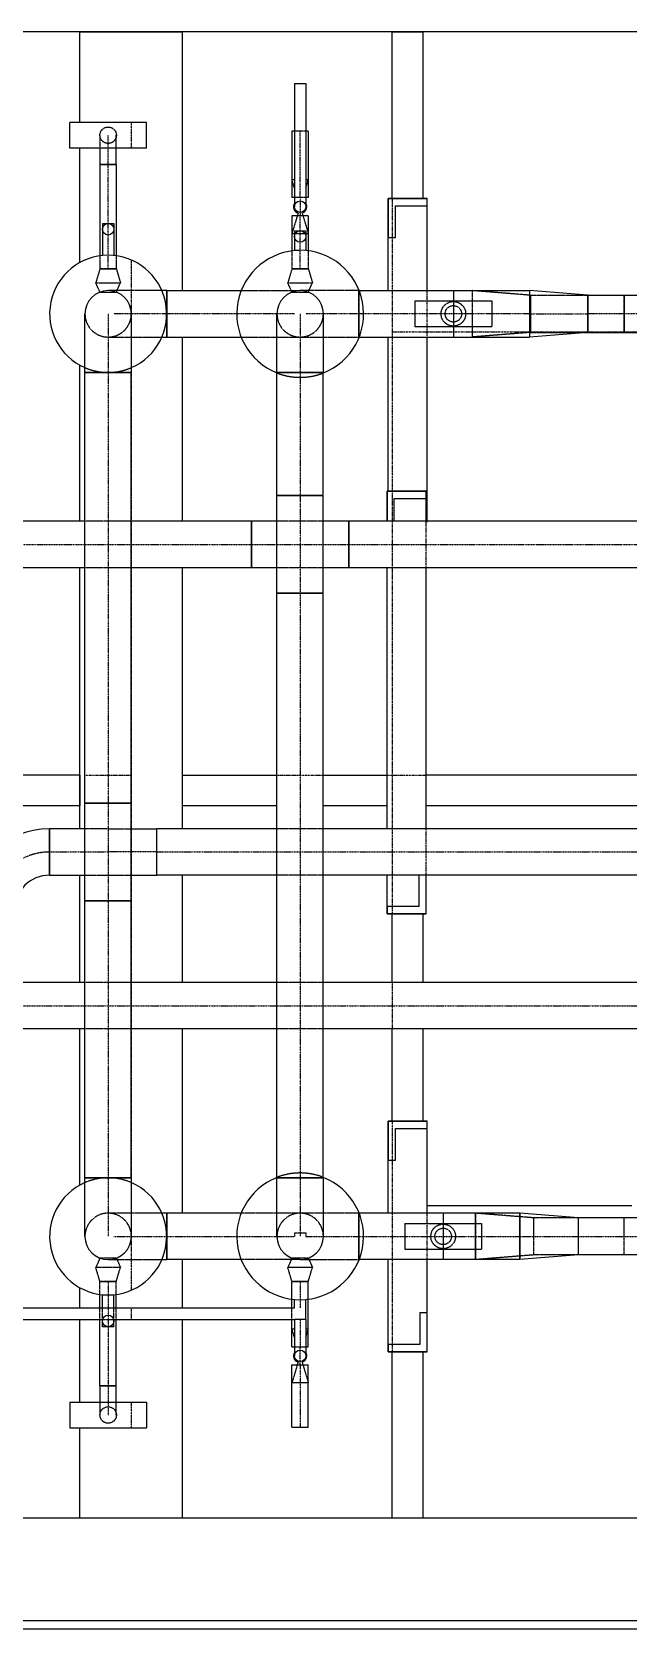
# Model space of a CAD drawing. Header units: millimetres. Extents: x -10011772 to -8149599, y 2847708 to 3434448.
# Drawn here: x -9496253 to -9494700, y 3161839 to 3165994 of the extents above; entities that cross this region are included whole.
import ezdxf

# ---------------------------------------------------------------- set-up
doc = ezdxf.new("R2010")
doc.units = ezdxf.units.MM
for name, pattern in [('DASHDOT2', [0.5, 0.25, -0.125, 0, -0.125]), ('DIVIDE2', [0.625, 0.25, -0.125, 0, -0.125, 0, -0.125]), ('HIDDEN2', [0.1875, 0.125, -0.0625])]:
    doc.linetypes.add(name, pattern=pattern)
doc.layers.add('总平面底图', color=9, linetype='Continuous')

# ---------------------------------------------------------------- blocks, each defined once
blk = doc.blocks.new('总平面底图 爆炸危险区 LOCATION I')
at = {"layer": '总平面底图', "linetype": 'Continuous'}
for p, q in [((227458, 119273), (226475.1, 119273)), ((226663.3, 119273), (226796.6, 119273)), ((226663.3, 119155.2), (226663.3, 119273)), ((226796.6, 118936.5), (226796.6, 119273)), ((227070, 119056.3), (227070, 119273)), ((227070, 119273), (227110.1, 119273)), ((227110.1, 119056.3), (227110.1, 119273)), ((226942.5, 119205.7), (226950, 119205.7)), ((226942.5, 119205.7), (226942.5, 119045.7)), ((226950, 119205.7), (226957.5, 119205.7)), ((226957.5, 119205.7), (226957.5, 119045.7)), ((226700, 119155.2), (226650, 119155.2)), ((226650, 119121.9), (226650, 119155.2)), ((226750, 119155.2), (226700, 119155.2)), ((226750, 119121.9), (226750, 119155.2)), ((226942.5, 119144), (226939.3, 119144)), ((226939.3, 119144), (226939.3, 119057.5)), ((226960.6, 119144), (226957.5, 119144)), ((226960.6, 119144), (226960.6, 119057.5)), ((226700, 119121.9), (226650, 119121.9)), ((226663.3, 118973.1), (226663.3, 119121.9)), ((226689.3, 119121.9), (226689.3, 119100.5)), ((226750, 119121.9), (226700, 119121.9)), ((226710.6, 119100.5), (226710.6, 119121.9)), ((226689.3, 119100.5), (226700, 119100.5)), ((226710.6, 119100.5), (226689.3, 119100.5)), ((226689.3, 119100.5), (226689.3, 118981.8)), ((226700, 119100.5), (226710.6, 119100.5)), ((226710.6, 119100.5), (226710.6, 118981.8)), ((226942.5, 119080.5), (226939.3, 119080.5)), ((226960.6, 119080.5), (226957.5, 119080.5)), ((226942.5, 119057.5), (226939.3, 119057.5)), ((226960.6, 119057.5), (226957.5, 119057.5)), ((227064.5, 119056.3), (227115.3, 119056.3)), ((227064.5, 118936.5), (227064.5, 119056.3)), ((227064.5, 119056.3), (227064.5, 119005.5)), ((227115.3, 119056.3), (227064.5, 119056.3)), ((227115.3, 118936.5), (227115.3, 119056.3)), ((227115.3, 119046.8), (227115.3, 119056.3)), ((226960.6, 119033.9), (226939.3, 119033.9)), ((226939.3, 119033.9), (226939.3, 118988.2)), ((226947.4, 119037.4), (226946.3, 119033.9)), ((226952.5, 119037.4), (226953.6, 119033.9)), ((226960.6, 119033.9), (226960.6, 118988.2)), ((227074, 119005.5), (227074, 119046.8)), ((227074, 119046.8), (227115.3, 119046.8)), ((226692.5, 119023.8), (226700, 119023.8)), ((226692.5, 119023.8), (226692.5, 118982.1)), ((226700, 119023.8), (226707.5, 119023.8)), ((226707.5, 119023.8), (226707.5, 118982.1)), ((226942.5, 119014.3), (226950, 119014.3)), ((226942.5, 119014.3), (226942.5, 118988.5)), ((226950, 119014.3), (226957.5, 119014.3)), ((226957.5, 119014.3), (226957.5, 118988.5)), ((226939.3, 119010.9), (226942.5, 119010.9)), ((226957.5, 119010.9), (226960.6, 119010.9)), ((227064.5, 119005.5), (227074, 119005.5)), ((226776.2, 118936.5), (226769.9, 118936.5)), ((226776.2, 118936.5), (226776.2, 118876.1)), ((226776.2, 118936.5), (226873.1, 118936.5)), ((226776.2, 118906.3), (226776.2, 118936.5)), ((227026.8, 118936.5), (227149.5, 118936.5)), ((227149.5, 118936.5), (227149.5, 118876.1)), ((227149.5, 118936.5), (227248.4, 118936.5)), ((227248.4, 118936.5), (227248.4, 118876.1)), ((227248.4, 118936.5), (227248.4, 118876.1)), ((227324.6, 118930.4), (227248.4, 118936.5)), ((227324.6, 118930.4), (227324.6, 118882.2)), ((227324.6, 118930.4), (227447, 118930.4)), ((227324.6, 118882.2), (227324.6, 118930.4)), ((227099.5, 118923), (227149.5, 118923)), ((227099.5, 118923), (227099.5, 118889.7)), ((227149.5, 118923), (227199.5, 118923)), ((227199.5, 118923), (227199.5, 118889.7)), ((226669.8, 118830.1), (226669.8, 118906.3)), ((226730.1, 118906.3), (226730.1, 118830.1)), ((226776.2, 118876.1), (226776.2, 118906.3)), ((226919.8, 118830.1), (226919.8, 118906.3)), ((226980.1, 118906.3), (226980.1, 118830.1)), ((227099.5, 118889.7), (227149.5, 118889.7)), ((227149.5, 118889.7), (227199.5, 118889.7)), ((226769.9, 118876.1), (226776.2, 118876.1)), ((226776.2, 118876.1), (226873.1, 118876.1)), ((226796.6, 118636.5), (226796.6, 118876.1)), ((227026.8, 118876.1), (227149.5, 118876.1)), ((227064.5, 118675.7), (227064.5, 118876.1)), ((227115.3, 118636.5), (227115.3, 118876.1)), ((227149.5, 118876.1), (227248.4, 118876.1)), ((227324.6, 118882.2), (227248.4, 118876.1)), ((227324.6, 118882.2), (227447, 118882.2)), ((226663.3, 118636.5), (226663.3, 118839.5)), ((226669.8, 118830.1), (226730.1, 118830.1)), ((226669.8, 118269.8), (226669.8, 118830.1)), ((226730.1, 118830.1), (226669.8, 118830.1)), ((226730.1, 118269.8), (226730.1, 118830.1)), ((226980.1, 118830.1), (226919.8, 118830.1)), ((226919.8, 118830.1), (226980.1, 118830.1)), ((226919.8, 118669.8), (226919.8, 118830.1)), ((226980.1, 118669.8), (226980.1, 118830.1)), ((226980.1, 118669.8), (226919.8, 118669.8)), ((226919.8, 118542.8), (226919.8, 118669.8)), ((226919.8, 118669.8), (226980.1, 118669.8)), ((226980.1, 118542.8), (226980.1, 118669.8)), ((227063.1, 118675.7), (227063.1, 118636.5)), ((227113.9, 118675.7), (227063.1, 118675.7)), ((227063.1, 118636.5), (227063.1, 118675.7)), ((227063.1, 118675.7), (227113.9, 118675.7)), ((227072.6, 118636.5), (227072.6, 118666.2)), ((227072.6, 118666.2), (227113.9, 118666.2)), ((227113.9, 118666.2), (227113.9, 118675.7)), ((227113.9, 118636.5), (227113.9, 118675.7)), ((226669.8, 118636.5), (226526.2, 118636.5)), ((226886.5, 118636.5), (226730.1, 118636.5)), ((226886.5, 118576.1), (226886.5, 118636.5)), ((226886.5, 118636.5), (226886.5, 118606.3)), ((226919.8, 118636.5), (226886.5, 118636.5)), ((227013.5, 118636.5), (226980.1, 118636.5)), ((227013.5, 118636.5), (227013.5, 118606.3)), ((227013.5, 118576.1), (227013.5, 118636.5)), ((229369.8, 118636.5), (227013.5, 118636.5)), ((226886.5, 118606.3), (226886.5, 118576.1)), ((227013.5, 118606.3), (227013.5, 118576.1)), ((226669.8, 118576.1), (226526.2, 118576.1)), ((226663.3, 118236.5), (226663.3, 118576.1)), ((226886.5, 118576.1), (226730.1, 118576.1)), ((226796.6, 118236.5), (226796.6, 118576.1)), ((226919.8, 118576.1), (226886.5, 118576.1)), ((227013.5, 118576.1), (226980.1, 118576.1)), ((229369.8, 118576.1), (227013.5, 118576.1)), ((227063.1, 118236.5), (227063.1, 118576.1)), ((227113.9, 118236.5), (227113.9, 118576.1)), ((226919.8, 118542.8), (226980.1, 118542.8)), ((226919.8, 117782.5), (226919.8, 118542.8)), ((226980.1, 118542.8), (226919.8, 118542.8)), ((226980.1, 117782.5), (226980.1, 118542.8)), ((226663.3, 118306.3), (226350.1, 118306.3)), ((226663.3, 118306.3), (226663.3, 118266.2)), ((226796.6, 118306.3), (226919.8, 118306.3)), ((226796.6, 118266.2), (226796.6, 118306.3)), ((226980.1, 118306.3), (227063.1, 118306.3)), ((227591.4, 118306.3), (227113.9, 118306.3)), ((226663.3, 118266.2), (226350.1, 118266.2)), ((226669.8, 118269.8), (226730.1, 118269.8)), ((226730.1, 118269.8), (226669.8, 118269.8)), ((226669.8, 118142.8), (226669.8, 118269.8)), ((226730.1, 118142.8), (226730.1, 118269.8)), ((226919.8, 118266.2), (226796.6, 118266.2)), ((227063.1, 118266.2), (226980.1, 118266.2)), ((227591.4, 118266.2), (227113.9, 118266.2)), ((226623.8, 118236.5), (226623.8, 118206.3)), ((226669.8, 118236.5), (226623.8, 118236.5)), ((226623.8, 118176.1), (226623.8, 118236.5)), ((226730.1, 118236.5), (226763.4, 118236.5)), ((226763.4, 118176.1), (226763.4, 118236.5)), ((226763.5, 118176.1), (226763.5, 118236.5)), ((226919.8, 118236.5), (226763.5, 118236.5)), ((229336.5, 118236.5), (226980.1, 118236.5)), ((226623.8, 118206.3), (226623.8, 118176.1)), ((226623.8, 118176.1), (226669.8, 118176.1)), ((226663.3, 118036.5), (226663.3, 118176.1)), ((226730.1, 118176.1), (226763.4, 118176.1)), ((226919.8, 118176.1), (226763.5, 118176.1)), ((226796.6, 118036.5), (226796.6, 118176.1)), ((229336.5, 118176.1), (226980.1, 118176.1)), ((227063.1, 118125.7), (227063.1, 118176.1)), ((227104.4, 118176.1), (227104.4, 118135.2)), ((227113.9, 118125.7), (227113.9, 118176.1)), ((227113.9, 118125.7), (227113.9, 118176.1)), ((226730.1, 118142.8), (226669.8, 118142.8)), ((226669.8, 118142.8), (226730.1, 118142.8)), ((226669.8, 117782.5), (226669.8, 118142.8)), ((226730.1, 117782.5), (226730.1, 118142.8)), ((227063.1, 118135.2), (227063.1, 118125.7)), ((227104.4, 118135.2), (227063.1, 118135.2)), ((227063.1, 118125.7), (227113.9, 118125.7)), ((227113.9, 118125.7), (227063.1, 118125.7)), ((227070, 118036.5), (227070, 118125.7)), ((227110.1, 118036.5), (227110.1, 118125.7)), ((226669.8, 118036.5), (226513.5, 118036.5)), ((226919.8, 118036.5), (226730.1, 118036.5)), ((228536.5, 118036.5), (226980.1, 118036.5)), ((226669.8, 117976.1), (226513.5, 117976.1)), ((226663.3, 117773.1), (226663.3, 117976.1)), ((226919.8, 117976.1), (226730.1, 117976.1)), ((226796.6, 117736.5), (226796.6, 117976.1)), ((228536.5, 117976.1), (226980.1, 117976.1)), ((227070, 117856.3), (227070, 117976.1)), ((227110.1, 117856.3), (227110.1, 117976.1)), ((227064.6, 117856.3), (227064.6, 117805.5)), ((227115.4, 117856.3), (227064.6, 117856.3)), ((227064.6, 117736.5), (227064.6, 117856.3)), ((227064.6, 117856.3), (227115.4, 117856.3)), ((227115.4, 117846.8), (227115.4, 117856.3)), ((227115.4, 117736.5), (227115.4, 117856.3)), ((227074.1, 117805.5), (227074.1, 117846.8)), ((227074.1, 117846.8), (227115.4, 117846.8)), ((227064.6, 117805.5), (227074.1, 117805.5)), ((226730.1, 117782.5), (226669.8, 117782.5)), ((226669.8, 117706.3), (226669.8, 117782.5)), ((226669.8, 117782.5), (226730.1, 117782.5)), ((226730.1, 117782.5), (226730.1, 117706.3)), ((226919.8, 117782.5), (226980.1, 117782.5)), ((226980.1, 117782.5), (226919.8, 117782.5)), ((226919.8, 117706.3), (226919.8, 117782.5)), ((226980.1, 117782.5), (226980.1, 117706.3)), ((227115.4, 117746.4), (227382, 117746.4)), ((226776.2, 117736.5), (226769.9, 117736.5)), ((226776.2, 117706.3), (226776.2, 117736.5)), ((226873.1, 117736.5), (226776.2, 117736.5)), ((226776.2, 117736.5), (226776.2, 117706.3)), ((227136.2, 117736.5), (227026.8, 117736.5)), ((227136.2, 117736.5), (227136.2, 117676.1)), ((227236.2, 117736.5), (227136.2, 117736.5)), ((227236.2, 117706.3), (227236.2, 117736.5)), ((227236.2, 117736.5), (227236.2, 117676.1)), ((227312.4, 117730.4), (227236.2, 117736.5)), ((227312.4, 117706.3), (227312.4, 117730.4)), ((227447, 117730.4), (227312.4, 117730.4)), ((227312.4, 117682.2), (227312.4, 117730.4)), ((226776.2, 117676.1), (226776.2, 117706.3)), ((226776.2, 117706.3), (226776.2, 117676.1)), ((227086.2, 117723), (227136.2, 117723)), ((227086.2, 117723), (227086.2, 117689.7)), ((227136.2, 117723), (227186.2, 117723)), ((227186.2, 117723), (227186.2, 117689.7)), ((227236.2, 117676.1), (227236.2, 117706.3)), ((227312.4, 117682.2), (227312.4, 117706.3)), ((227086.2, 117689.7), (227136.2, 117689.7)), ((227136.2, 117689.7), (227186.2, 117689.7)), ((226769.9, 117676.1), (226776.2, 117676.1)), ((226873.1, 117676.1), (226776.2, 117676.1)), ((226796.6, 117613.3), (226796.6, 117676.1)), ((227136.2, 117676.1), (227026.8, 117676.1)), ((227064.6, 117556.3), (227064.6, 117676.1)), ((227115.4, 117556.3), (227115.4, 117676.1)), ((227236.2, 117676.1), (227136.2, 117676.1)), ((227312.4, 117682.2), (227236.2, 117676.1)), ((227447, 117682.2), (227312.4, 117682.2)), ((226663.3, 117613.3), (226663.3, 117639.5)), ((226689.3, 117613.3), (226689.3, 117630.9)), ((226692.5, 117613.3), (226692.5, 117630.5)), ((226707.5, 117613.3), (226707.5, 117630.5)), ((226710.6, 117613.3), (226710.6, 117630.9)), ((226939.3, 117613.3), (226939.3, 117624.4)), ((226942.5, 117613.3), (226942.5, 117624.1)), ((226957.5, 117598.3), (226957.5, 117624.1)), ((226960.6, 117562.8), (226960.6, 117624.4)), ((226450, 117613.3), (226942.5, 117613.3)), ((227115.4, 117607.1), (227105.9, 117607.1)), ((227105.9, 117607.1), (227105.9, 117565.8)), ((227115.4, 117556.3), (227115.4, 117607.1)), ((226450, 117598.3), (226692.7, 117598.3)), ((226663.3, 117490.7), (226663.3, 117598.3)), ((226689.3, 117512.1), (226689.3, 117598.3)), ((226692.5, 117588.8), (226692.5, 117598.3)), ((226700, 117588.8), (226692.5, 117588.8)), ((226707.5, 117588.8), (226700, 117588.8)), ((226707.2, 117598.3), (226942.5, 117598.3)), ((226707.5, 117588.8), (226707.5, 117598.3)), ((226710.6, 117512.1), (226710.6, 117598.3)), ((226796.6, 117339.7), (226796.6, 117598.3)), ((226939.3, 117562.8), (226939.3, 117598.3)), ((226942.5, 117585.8), (226939.3, 117585.8)), ((226957.5, 117598.3), (226942.5, 117598.3)), ((226942.5, 117598.3), (226942.5, 117551)), ((226957.5, 117598.3), (226957.5, 117551)), ((226960.6, 117585.8), (226957.5, 117585.8)), ((226939.3, 117562.8), (226942.5, 117562.8)), ((226957.5, 117562.8), (226960.6, 117562.8)), ((227064.6, 117565.8), (227064.6, 117556.3)), ((227105.9, 117565.8), (227064.6, 117565.8)), ((226939.3, 117539.2), (226960.6, 117539.2)), ((226939.3, 117458.3), (226939.3, 117539.2)), ((226947.4, 117542.7), (226946.3, 117539.2)), ((226952.5, 117542.7), (226953.6, 117539.2)), ((226960.6, 117458.3), (226960.6, 117539.2)), ((227064.6, 117556.3), (227115.4, 117556.3)), ((227115.4, 117556.3), (227064.6, 117556.3)), ((227070, 117339.7), (227070, 117556.3)), ((227110.1, 117339.7), (227110.1, 117556.3)), ((226939.3, 117516.2), (226960.6, 117516.2)), ((226689.3, 117512.1), (226710.6, 117512.1)), ((226700, 117512.1), (226689.3, 117512.1)), ((226689.3, 117512.1), (226689.3, 117490.7)), ((226710.6, 117512.1), (226700, 117512.1)), ((226710.6, 117490.7), (226710.6, 117512.1)), ((226650, 117490.7), (226700, 117490.7)), ((226650, 117490.7), (226650, 117457.4)), ((226700, 117490.7), (226750, 117490.7)), ((226750, 117490.7), (226750, 117457.4)), ((226650, 117457.4), (226700, 117457.4)), ((226663.3, 117339.7), (226663.3, 117457.4)), ((226700, 117457.4), (226750, 117457.4)), ((226939.3, 117458.3), (226960.6, 117458.3)), ((227458, 117339.7), (226009.3, 117339.7)), ((226796.6, 117339.7), (226663.3, 117339.7)), ((227110.1, 117339.7), (227070, 117339.7)), ((232800, 117206.3), (226009.3, 117206.3))]:
    blk.add_line(p, q, dxfattribs=at)
at = {"layer": '总平面底图', "linetype": 'HIDDEN2'}
for p, q in [((226689.3, 119138.6), (226689.3, 119121.9)), ((226710.6, 119121.9), (226710.6, 119138.6)), ((226957.5, 119144), (226942.5, 119144)), ((226942.5, 119070.2), (226939.3, 119080.5)), ((226957.5, 119070.2), (226960.6, 119080.5)), ((226957.5, 119057.5), (226942.5, 119057.5)), ((226946.3, 119033.9), (226939.3, 119010.9)), ((226953.6, 119033.9), (226960.6, 119010.9)), ((226942.5, 119010.9), (226957.5, 119010.9)), ((226689.3, 118981.8), (226689.3, 118964.9)), ((226710.6, 118981.8), (226710.6, 118964.9)), ((226939.3, 118988.2), (226939.3, 118964.9)), ((226960.6, 118988.2), (226960.6, 118964.9)), ((226689.3, 118964.9), (226683.9, 118946.7)), ((226689.3, 118964.9), (226700, 118964.9)), ((226710.6, 118964.9), (226689.3, 118964.9)), ((226700, 118964.9), (226710.6, 118964.9)), ((226710.6, 118964.9), (226716, 118946.7)), ((226939.3, 118964.9), (226933.9, 118946.7)), ((226939.3, 118964.9), (226950, 118964.9)), ((226960.6, 118964.9), (226939.3, 118964.9)), ((226950, 118964.9), (226960.6, 118964.9)), ((226960.6, 118964.9), (226966, 118946.7)), ((226683.9, 118946.7), (226700, 118946.7)), ((226689.3, 118934.5), (226683.9, 118946.7)), ((226689.3, 118934.5), (226700, 118934.5)), ((226700, 118946.7), (226716, 118946.7)), ((226769.9, 118936.5), (226700, 118936.5)), ((226700, 118934.5), (226710.6, 118934.5)), ((226710.6, 118934.5), (226716, 118946.7)), ((226873.1, 118936.5), (226950, 118936.5)), ((226933.9, 118946.7), (226950, 118946.7)), ((226939.3, 118934.5), (226933.9, 118946.7)), ((226939.3, 118934.5), (226950, 118934.5)), ((226950, 118946.7), (226966, 118946.7)), ((227026.2, 118936.5), (226950, 118936.5)), ((226950, 118934.5), (226960.6, 118934.5)), ((226960.6, 118934.5), (226966, 118946.7)), ((227026.2, 118936.5), (227026.2, 118876.1)), ((227026.2, 118936.5), (227026.8, 118936.5)), ((227026.2, 118906.3), (227026.2, 118936.5)), ((227173.8, 118936.5), (227173.8, 118876.1)), ((227173.8, 118936.5), (227173.8, 118876.1)), ((227250, 118930.4), (227173.8, 118936.5)), ((227250, 118930.4), (227250, 118882.2)), ((227250, 118930.4), (227324.6, 118930.4)), ((227250, 118882.2), (227250, 118930.4)), ((227372, 118930.4), (227372, 118882.2)), ((227372, 118882.2), (227372, 118930.4)), ((227026.2, 118876.1), (227026.2, 118906.3)), ((226700, 118876.1), (226769.9, 118876.1)), ((226873.1, 118876.1), (226950, 118876.1)), ((226950, 118876.1), (227026.2, 118876.1)), ((227026.2, 118876.1), (227026.8, 118876.1)), ((227250, 118882.2), (227173.8, 118876.1)), ((227250, 118882.2), (227324.6, 118882.2)), ((226730.1, 118636.5), (226669.8, 118636.5)), ((226980.1, 118636.5), (226919.8, 118636.5)), ((226730.1, 118576.1), (226669.8, 118576.1)), ((226980.1, 118576.1), (226919.8, 118576.1)), ((226700, 118236.5), (226669.8, 118236.5)), ((226700, 118236.5), (226730.1, 118236.5)), ((226980.1, 118236.5), (226919.8, 118236.5)), ((226669.8, 118176.1), (226700, 118176.1)), ((226700, 118176.1), (226730.1, 118176.1)), ((226980.1, 118176.1), (226919.8, 118176.1)), ((226730.1, 118036.5), (226669.8, 118036.5)), ((226980.1, 118036.5), (226919.8, 118036.5)), ((226730.1, 117976.1), (226669.8, 117976.1)), ((226980.1, 117976.1), (226919.8, 117976.1)), ((226769.9, 117736.5), (226700, 117736.5)), ((226950, 117736.5), (226873.1, 117736.5)), ((227026.2, 117736.5), (226950, 117736.5)), ((227026.2, 117706.3), (227026.2, 117736.5)), ((227026.8, 117736.5), (227026.2, 117736.5)), ((227026.2, 117736.5), (227026.2, 117706.3)), ((227178.2, 117706.3), (227178.2, 117736.5)), ((227178.2, 117736.5), (227178.2, 117676.1)), ((227254.4, 117730.4), (227178.2, 117736.5)), ((227254.4, 117682.2), (227254.4, 117730.4)), ((227254.4, 117706.3), (227254.4, 117730.4)), ((227312.4, 117730.4), (227254.4, 117730.4)), ((227372, 117682.2), (227372, 117730.4)), ((227372, 117706.3), (227372, 117730.4)), ((226942.5, 117711), (226950, 117711)), ((226942.5, 117711), (226942.5, 117706.3)), ((226950, 117711), (226957.5, 117711)), ((226957.5, 117711), (226957.5, 117706.3)), ((227026.2, 117676.1), (227026.2, 117706.3)), ((227026.2, 117706.3), (227026.2, 117676.1)), ((227178.2, 117676.1), (227178.2, 117706.3)), ((227254.4, 117682.2), (227254.4, 117706.3)), ((227372, 117682.2), (227372, 117706.3)), ((226689.3, 117678.1), (226683.9, 117665.9)), ((226716, 117665.9), (226683.9, 117665.9)), ((226689.3, 117647.7), (226683.9, 117665.9)), ((226710.6, 117678.1), (226689.3, 117678.1)), ((226700, 117676.1), (226769.9, 117676.1)), ((226710.6, 117678.1), (226716, 117665.9)), ((226710.6, 117647.7), (226716, 117665.9)), ((226950, 117676.1), (226873.1, 117676.1)), ((226939.3, 117678.1), (226933.9, 117665.9)), ((226966, 117665.9), (226933.9, 117665.9)), ((226939.3, 117647.7), (226933.9, 117665.9)), ((226960.6, 117678.1), (226939.3, 117678.1)), ((226950, 117676.1), (227026.2, 117676.1)), ((226960.6, 117678.1), (226966, 117665.9)), ((226960.6, 117647.7), (226966, 117665.9)), ((227026.8, 117676.1), (227026.2, 117676.1)), ((227254.4, 117682.2), (227178.2, 117676.1)), ((227312.4, 117682.2), (227254.4, 117682.2)), ((226689.3, 117647.7), (226710.6, 117647.7)), ((226689.3, 117630.9), (226689.3, 117647.7)), ((226710.6, 117647.7), (226689.3, 117647.7)), ((226710.6, 117630.9), (226710.6, 117647.7)), ((226960.6, 117647.7), (226939.3, 117647.7)), ((226939.3, 117647.7), (226960.6, 117647.7)), ((226939.3, 117624.4), (226939.3, 117647.7)), ((226960.6, 117624.4), (226960.6, 117647.7)), ((226689.3, 117598.3), (226689.3, 117613.3)), ((226692.5, 117598.3), (226692.5, 117613.3)), ((226707.5, 117598.3), (226707.5, 117613.3)), ((226710.6, 117598.3), (226710.6, 117613.3)), ((226939.3, 117598.3), (226939.3, 117613.3)), ((226692.7, 117598.3), (226707.2, 117598.3)), ((226942.5, 117575.4), (226939.3, 117585.8)), ((226957.5, 117575.4), (226960.6, 117585.8)), ((226942.5, 117562.8), (226957.5, 117562.8)), ((226946.3, 117539.2), (226939.3, 117516.2)), ((226953.6, 117539.2), (226960.6, 117516.2)), ((226689.3, 117490.7), (226689.3, 117474)), ((226710.6, 117474), (226710.6, 117490.7))]:
    blk.add_line(p, q, dxfattribs=at)
at = {"layer": '总平面底图', "linetype": 'DIVIDE2'}
for p, q in [((226700, 119121.9), (226700, 119138.6)), ((226950, 119057.5), (226950, 119144)), ((226700, 119100.5), (226700, 119121.9)), ((226700, 119100.5), (226700, 119100.5)), ((226700, 119100.5), (226700, 119100.5)), ((226700, 119023.8), (226700, 119100.5)), ((226950, 119057.5), (226950, 119033.9)), ((226950, 118964.9), (226950, 119033.9)), ((226700, 118964.9), (226700, 119023.8)), ((226700, 118964.9), (226700, 118964.9)), ((226700, 118964.9), (226700, 118964.9)), ((226950, 118964.9), (226950, 118964.9)), ((226950, 118964.9), (226950, 118964.9)), ((226700, 118906.3), (226700, 118830.1)), ((226776.2, 118906.3), (226707.5, 118906.3)), ((226776.1, 118906.3), (226776.1, 118906.3)), ((226776.1, 118906.3), (226776.2, 118906.3)), ((226867.4, 118906.3), (226776.2, 118906.3)), ((226942.5, 118906.3), (226867.4, 118906.3)), ((226950, 118906.3), (226950, 118830.1)), ((227026.2, 118906.3), (226957.5, 118906.3)), ((227026.1, 118906.3), (227026.2, 118906.3)), ((227026.1, 118906.3), (227026.1, 118906.3)), ((227032.5, 118906.3), (227026.2, 118906.3)), ((227099.5, 118906.3), (227032.5, 118906.3)), ((227149.5, 118906.3), (227099.5, 118906.3)), ((227149.5, 118906.3), (227149.6, 118906.3)), ((227149.5, 118906.3), (227149.5, 118906.3)), ((227199.5, 118906.3), (227149.5, 118906.3)), ((227248.4, 118906.3), (227199.5, 118906.3)), ((227248.4, 118906.3), (227324.6, 118906.3)), ((227447, 118906.3), (227324.6, 118906.3)), ((226700, 118830.1), (226700, 118269.8)), ((226700, 118830.1), (226700, 118830.1)), ((226700, 118830.1), (226700, 118830.1)), ((226950, 118830.1), (226950, 118830.1)), ((226950, 118830.1), (226950, 118830.1)), ((226950, 118830.1), (226950, 118669.8)), ((226950, 118669.8), (226950, 118542.8)), ((226950, 118669.8), (226950, 118669.8)), ((226526.2, 118606.3), (226669.8, 118606.3)), ((226669.8, 118606.3), (226730.1, 118606.3)), ((226730.1, 118606.3), (226886.5, 118606.3)), ((226886.5, 118606.3), (226886.5, 118606.3)), ((226886.5, 118606.3), (226919.8, 118606.3)), ((226919.8, 118606.3), (226980.1, 118606.3)), ((226980.1, 118606.3), (227013.5, 118606.3)), ((227013.5, 118606.3), (227013.4, 118606.3)), ((227013.4, 118606.3), (227013.4, 118606.3)), ((227013.5, 118606.3), (229369.8, 118606.3)), ((226950, 118542.8), (226950, 117782.5)), ((226950, 118542.8), (226950, 118542.8)), ((226950, 118542.8), (226950, 118542.8)), ((226700, 118269.8), (226700, 118269.8)), ((226700, 118269.8), (226700, 118142.8)), ((226623.7, 118206.3), (226623.7, 118206.3)), ((226623.7, 118206.3), (226623.8, 118206.3)), ((226623.8, 118206.3), (226623.8, 118206.3)), ((226623.8, 118206.3), (226623.8, 118206.3)), ((226623.8, 118206.3), (226669.8, 118206.3)), ((226669.8, 118206.3), (226700, 118206.3)), ((226730.1, 118206.3), (226700, 118206.3)), ((226763.4, 118206.3), (226730.1, 118206.3)), ((226763.5, 118206.3), (226763.4, 118206.3)), ((226763.5, 118206.3), (226919.8, 118206.3)), ((226919.8, 118206.3), (226980.1, 118206.3)), ((226980.1, 118206.3), (229336.5, 118206.3)), ((226700, 118142.8), (226700, 118142.8)), ((226700, 118142.8), (226700, 118142.8)), ((226700, 118142.8), (226700, 117782.5)), ((226513.5, 118006.3), (226669.8, 118006.3)), ((226669.8, 118006.3), (226730.1, 118006.3)), ((226730.1, 118006.3), (226919.8, 118006.3)), ((226919.8, 118006.3), (226980.1, 118006.3)), ((226980.1, 118006.3), (228536.5, 118006.3)), ((226700, 117782.5), (226700, 117782.5)), ((226700, 117782.5), (226700, 117782.5)), ((226700, 117782.5), (226700, 117706.3)), ((226950, 117782.5), (226950, 117782.5)), ((226950, 117782.5), (226950, 117782.5)), ((226950, 117782.5), (226950, 117706.3)), ((226707.5, 117706.3), (226776.2, 117706.3)), ((226776.1, 117706.3), (226776.1, 117706.3)), ((226776.2, 117706.3), (226776.1, 117706.3)), ((226776.2, 117706.3), (226867.4, 117706.3)), ((226867.4, 117706.3), (226942.5, 117706.3)), ((226957.5, 117706.3), (227026.2, 117706.3)), ((227026.1, 117706.3), (227026.1, 117706.3)), ((227026.2, 117706.3), (227026.1, 117706.3)), ((227026.2, 117706.3), (227032.5, 117706.3)), ((227032.5, 117706.3), (227086.2, 117706.3)), ((227086.2, 117706.3), (227136.2, 117706.3)), ((227136.2, 117706.3), (227136.1, 117706.3)), ((227136.1, 117706.3), (227136.1, 117706.3)), ((227136.2, 117706.3), (227186.2, 117706.3)), ((227186.2, 117706.3), (227236.2, 117706.3)), ((227236.2, 117706.3), (227312.4, 117706.3)), ((227312.4, 117706.3), (227447, 117706.3)), ((226700, 117647.7), (226700, 117588.8)), ((226700, 117647.7), (226700, 117647.7)), ((226700, 117647.7), (226700, 117647.7)), ((226950, 117647.7), (226950, 117647.7)), ((226950, 117647.7), (226950, 117647.7)), ((226950, 117647.7), (226950, 117613.3)), ((226700, 117588.8), (226700, 117512.1)), ((226950, 117598.3), (226950, 117562.8)), ((226950, 117539.2), (226950, 117562.8)), ((226950, 117539.2), (226950, 117516.2)), ((226950, 117516.2), (226950, 117458.3)), ((226700, 117512.1), (226700, 117512.1)), ((226700, 117512.1), (226700, 117512.1)), ((226700, 117512.1), (226700, 117490.7)), ((226700, 117490.7), (226700, 117474))]:
    blk.add_line(p, q, dxfattribs=at)
at = {"layer": '总平面底图', "linetype": 'DASHDOT2'}
for p, q in [((226730, 119155.2), (226730, 119121.9)), ((227070, 119056.3), (227070, 118125.7)), ((226730, 118976.3), (226730, 118269.8)), ((227115.3, 118876.1), (227115.3, 118936.5)), ((227070, 118882.9), (228228.4, 118882.9)), ((227113.9, 118576.1), (227113.9, 118636.5)), ((227115.3, 118635.4), (227115.3, 118636.5)), ((226669.8, 118306.3), (226730, 118306.3)), ((226730, 118306.3), (226730.1, 118306.3)), ((226919.8, 118306.3), (226980.1, 118306.3)), ((227063.1, 118306.3), (227070, 118306.3)), ((227070, 118306.3), (227113.9, 118306.3)), ((226730, 118269.8), (226730, 117636.3)), ((227113.9, 118125.7), (227113.9, 118236.5)), ((227070, 118036.5), (227070, 117976.1)), ((227070, 117856.3), (227070, 117556.3)), ((227115.4, 117676.1), (227115.4, 117736.5)), ((226730, 117613.3), (226730, 117598.3)), ((227115.4, 117556.3), (227115.4, 117607.1)), ((226730, 117490.7), (226730, 117457.4))]:
    blk.add_line(p, q, dxfattribs=at)
at = {"layer": '总平面底图'}
blk.add_line((232798.7, 117195.6), (224298.7, 117195.6), dxfattribs=at)
at = {"layer": '总平面底图', "linetype": 'HIDDEN2'}
for centre, radius in [((226700, 119138.6), 10.7), ((227149.5, 118906.3), 16), ((227149.5, 118906.3), 10.7), ((227136.2, 117706.3), 16), ((227136.2, 117706.3), 10.7), ((226700, 117474), 10.7)]:
    blk.add_circle(centre, radius, dxfattribs=at)
at = {"layer": '总平面底图', "linetype": 'Continuous'}
for centre in [(226950, 119045.7), (226700, 119016.3), (226950, 119006.8), (226700, 117596.3), (226950, 117551)]:
    blk.add_circle(centre, 7.5, dxfattribs=at)
for centre, radius, start, end in [((226950, 119045.7), 8.7, 149.5553, 252.9561), ((226950, 119045.7), 8.7, 287.0439, 0), ((226950, 119045.7), 8.7, 0, 30.4447), ((226700, 118906.3), 76.2, 90, 246.682), ((226700, 118906.3), 76.2, 293.318, 90), ((226950, 118906.3), 82.5, 90, 248.5687), ((226950, 118906.3), 82.6, 291.4313, 90), ((226700, 118906.3), 30.2, 0, 180), ((226700, 118906.3), 30.2, 0, 180), ((226950, 118906.3), 30.2, 90, 180), ((226950, 118906.3), 30.2, 0, 180), ((226950, 118906.3), 30.2, 0, 90), ((226623.8, 118130.1), 106.4, 90, 180), ((226623.8, 118130.1), 46, 90, 180), ((226700, 117706.3), 76.2, 113.318, 270), ((226700, 117706.3), 76.2, 270, 66.682), ((226950, 117706.3), 82.5, 111.4313, 270), ((226950, 117706.3), 82.5, 270, 68.5687), ((226700, 117706.3), 30.2, 180, 0), ((226700, 117706.3), 30.2, 180, 0), ((226950, 117706.3), 30.2, 180, 270), ((226950, 117706.3), 30.2, 180, 0), ((226950, 117706.3), 30.2, 270, 0), ((226950, 117551), 8.7, 149.5553, 252.9561), ((226950, 117551), 8.7, 287.0439, 0), ((226950, 117551), 8.7, 0, 30.4447)]:
    blk.add_arc(centre, radius, start, end, dxfattribs=at)
at = {"layer": '总平面底图', "linetype": 'HIDDEN2'}
for centre, radius, start, end in [((226700, 118906.3), 30.2, 180, 0), ((226950, 118906.3), 30.2, 180, 0), ((226700, 118906.3), 76.2, 246.682, 293.318), ((226950, 118906.3), 82.6, 248.5687, 291.4313), ((226950, 117706.3), 82.5, 68.5687, 111.4313), ((226700, 117706.3), 76.2, 66.682, 113.318), ((226700, 117706.3), 30.2, 0, 180), ((226950, 117706.3), 30.2, 0, 180)]:
    blk.add_arc(centre, radius, start, end, dxfattribs=at)
at = {"layer": '总平面底图', "linetype": 'DIVIDE2'}
blk.add_arc((226623.8, 118130.1), 76.2, 90, 180, dxfattribs=at)

msp = doc.modelspace()

# ---------------------------------------------------------------- block references
at = {"layer": '总平面底图', "xscale": 2, "yscale": 2, "zscale": 2}
msp.add_blockref('总平面底图 爆炸危险区 LOCATION I', (-9949454.3, 2927447.9), dxfattribs=at)

doc.saveas('drawing.dxf')
